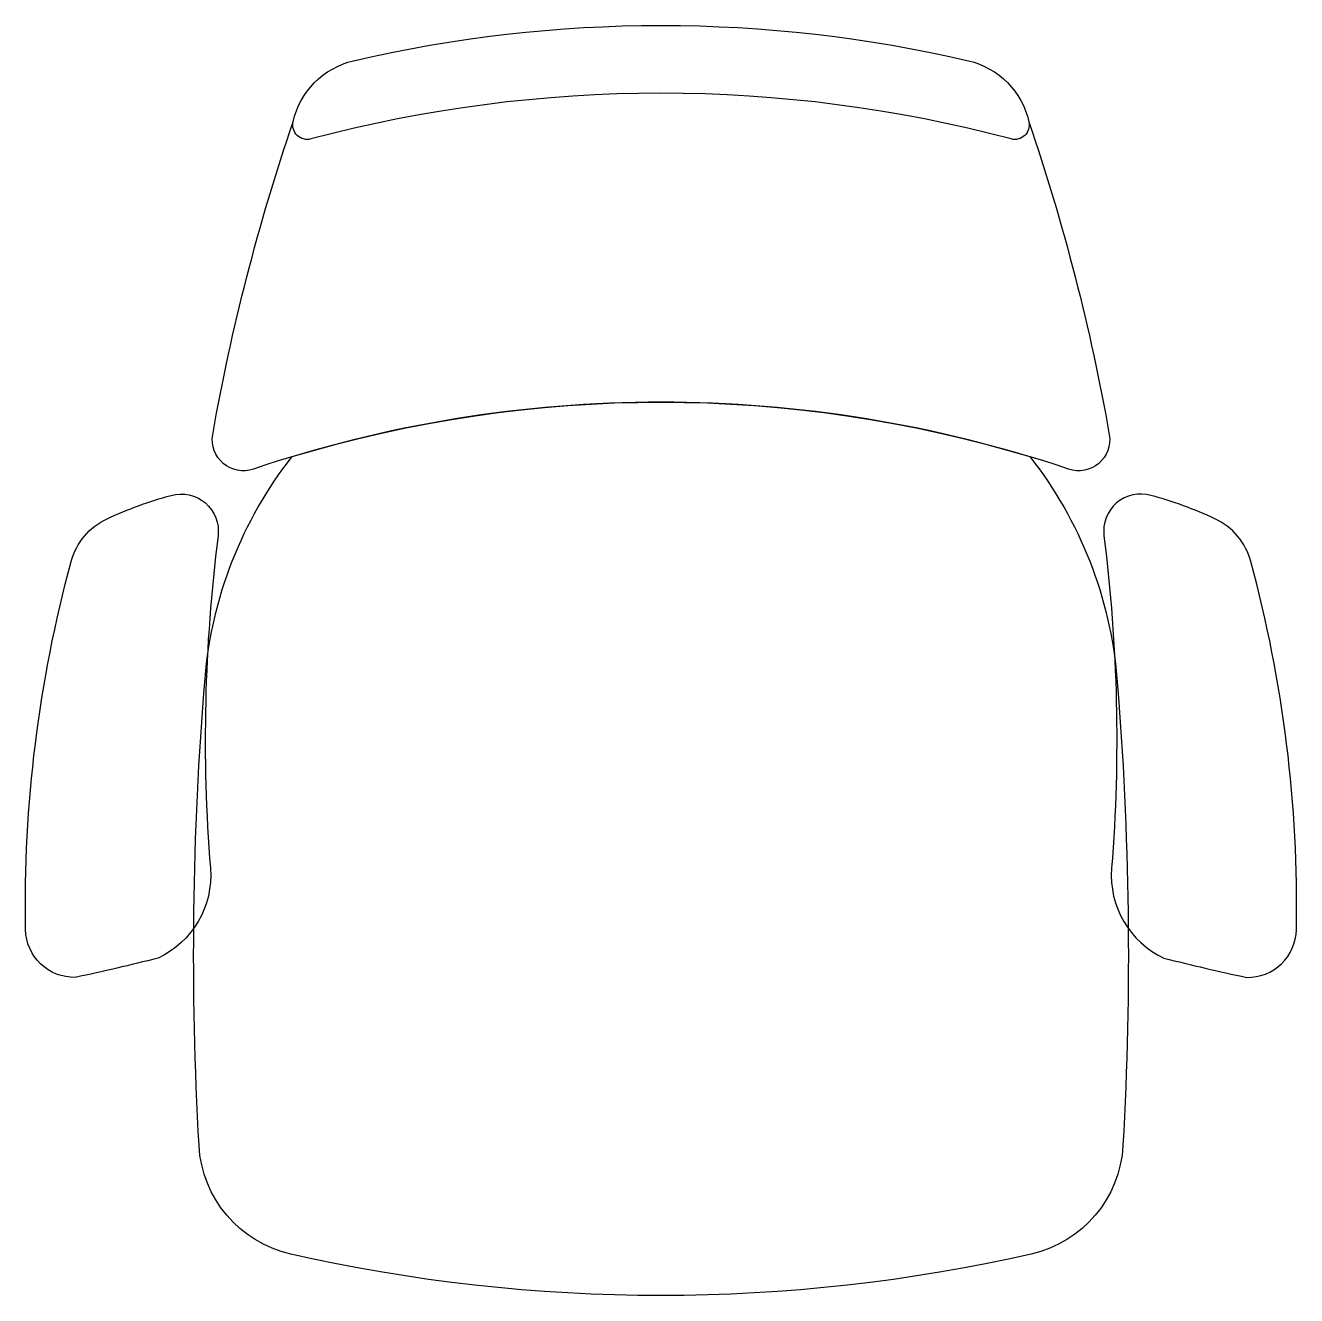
# Model space of a CAD drawing. Header units: millimetres. Extents: x -309 to 306, y -305 to 309.
import ezdxf

# ---------------------------------------------------------------- set-up
doc = ezdxf.new("R2010")
doc.units = ezdxf.units.MM
doc.header["$LTSCALE"] = 0.001

msp = doc.modelspace()

# ---------------------------------------------------------------- linework, layer by layer
for points in [[(-198.3, 94.44, -0.567761), (-218, 111.04, -0.038595), (-179.1, 262.24, -0.288171), (-149.9, 291.74, -0.114898), (147.3, 291.74, -0.288171), (176.5, 262.24, -0.038595), (215.4, 111.04, -0.567761), (195.7, 94.44, 0.164102), (-198.3, 94.44)], [(-170.5, 253.94, -0.561379), (-179.1, 262.24, -0.288171), (-149.9, 291.74, -0.114898), (147.3, 291.74, -0.288171), (176.5, 262.24, -0.561379), (167.9, 253.94, 0.130688), (-170.5, 253.94)], [(-180.3, -284.86, -0.334655), (-224.6, -232.46, -0.034623), (-221.7, -6.76, -0.147077), (-179.6, 100.44, -0.147789), (177, 100.44, -0.147077), (219.1, -6.76, -0.034623), (222, -232.46, -0.334655), (177.7, -284.86, -0.112061), (-180.3, -284.86)], [(-286.4, 49.74, -0.221641), (-269, 70.44, -0.040686), (-238.1, 81.74, -0.534276), (-215.4, 62.24, 0.051327), (-219.1, -98.46, -0.313481), (-244.4, -141.86, -0.01033), (-284.4, -151.16, -0.415569), (-308.4, -128.06, -0.071013), (-286.4, 49.74)], [(283.8, 49.74, 0.221641), (266.4, 70.44, 0.040686), (235.5, 81.74, 0.534276), (212.8, 62.24, -0.051327), (216.5, -98.46, 0.313481), (241.8, -141.86, 0.01033), (281.8, -151.16, 0.415569), (305.8, -128.06, 0.071013), (283.8, 49.74)]]:
    msp.add_lwpolyline(points, format="xyb")

doc.saveas('drawing.dxf')
